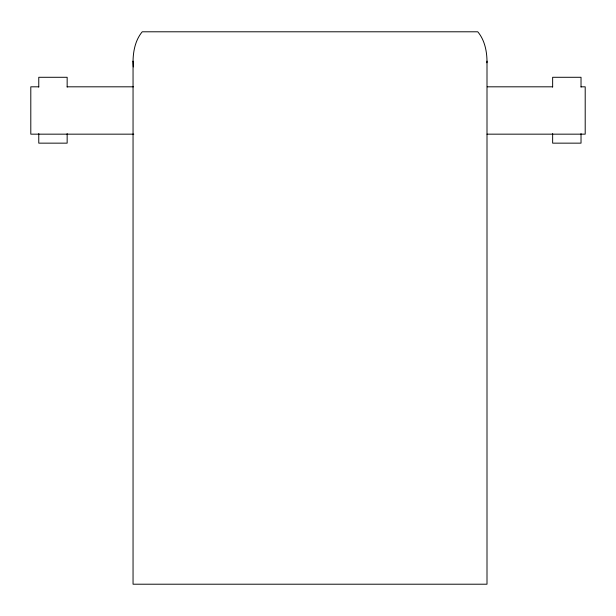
<?xml version="1.0" encoding="UTF-8"?>
<svg xmlns="http://www.w3.org/2000/svg" width="616" height="616" viewBox="0 0 616 616"><rect width="100%" height="100%" fill="white"/><g stroke="black" fill="none" stroke-linecap="round" stroke-linejoin="round"><path stroke-width="0.92" d="M133.048 61.138C133.21 50.805 135.466 39.917 142.234 31.793L477.762 31.793C484.576 39.894 486.84 50.797 487.002 61.138L487.002 584.207L133.048 584.207L133.048 61.138L133.326 66.921M486.925 62.794L487.002 61.138M38.77 86.817L30.8 86.817L30.8 134.165L133.787 134.165M67.152 86.817L133.487 86.817M487.271 86.817L552.644 86.817M581.027 86.817L585.2 86.817L585.2 134.165L487.025 134.165M581.027 87.11L581.027 77.285L552.644 77.285L552.644 87.11M581.027 133.603L581.027 143.151L552.644 143.151L552.644 133.603M67.152 87.11L67.152 77.285L38.77 77.285L38.77 87.11M67.152 133.603L67.152 143.151L38.77 143.151L38.77 133.603"/></g></svg>
